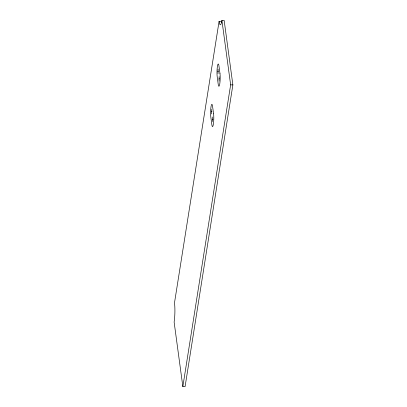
<?xml version="1.0" encoding="UTF-8"?>
<svg xmlns="http://www.w3.org/2000/svg" width="407" height="407" viewBox="0 0 407 407"><rect width="100%" height="100%" fill="white"/><g stroke="black" fill="none" stroke-linecap="round" stroke-linejoin="round"><path stroke-width="0.61" d="M211.64 113.929L211.726 109.402M212.668 121.515L212.754 116.992M218.03 73.581L218.116 69.053M219.058 81.166L219.144 76.643M219.088 21.332L174.491 302.894A13.594 1.984 -88.4 0 1 174.125 322.09L182.845 386.589L185.083 386.65L232.875 84.91L224.155 20.411L221.917 20.35A13.594 1.984 -88.4 0 1 219.088 21.332L221.327 21.393A13.594 1.984 -88.4 0 0 221.54 22.69M182.845 386.589L230.637 84.849L221.917 20.35M217.74 71.434L218.406 71.2M218.768 79.019L219.434 78.79M211.35 111.783L212.016 111.549M212.378 119.368L213.044 119.139M230.637 84.849L232.875 84.91M219.968 73.443L218.941 65.853A7.362 1.073 -88.4 0 0 217.409 66.387A7.362 1.073 -88.4 0 0 217.211 76.781L218.233 84.371A7.362 1.073 -88.4 0 0 219.77 83.837A7.362 1.073 -88.4 0 0 219.968 73.443M213.578 113.787L212.551 106.202A7.362 1.073 -88.4 0 0 211.019 106.731A7.362 1.073 -88.4 0 0 210.821 117.13L211.844 124.715A7.362 1.073 -88.4 0 0 213.38 124.186A7.362 1.073 -88.4 0 0 213.578 113.787"/></g></svg>
